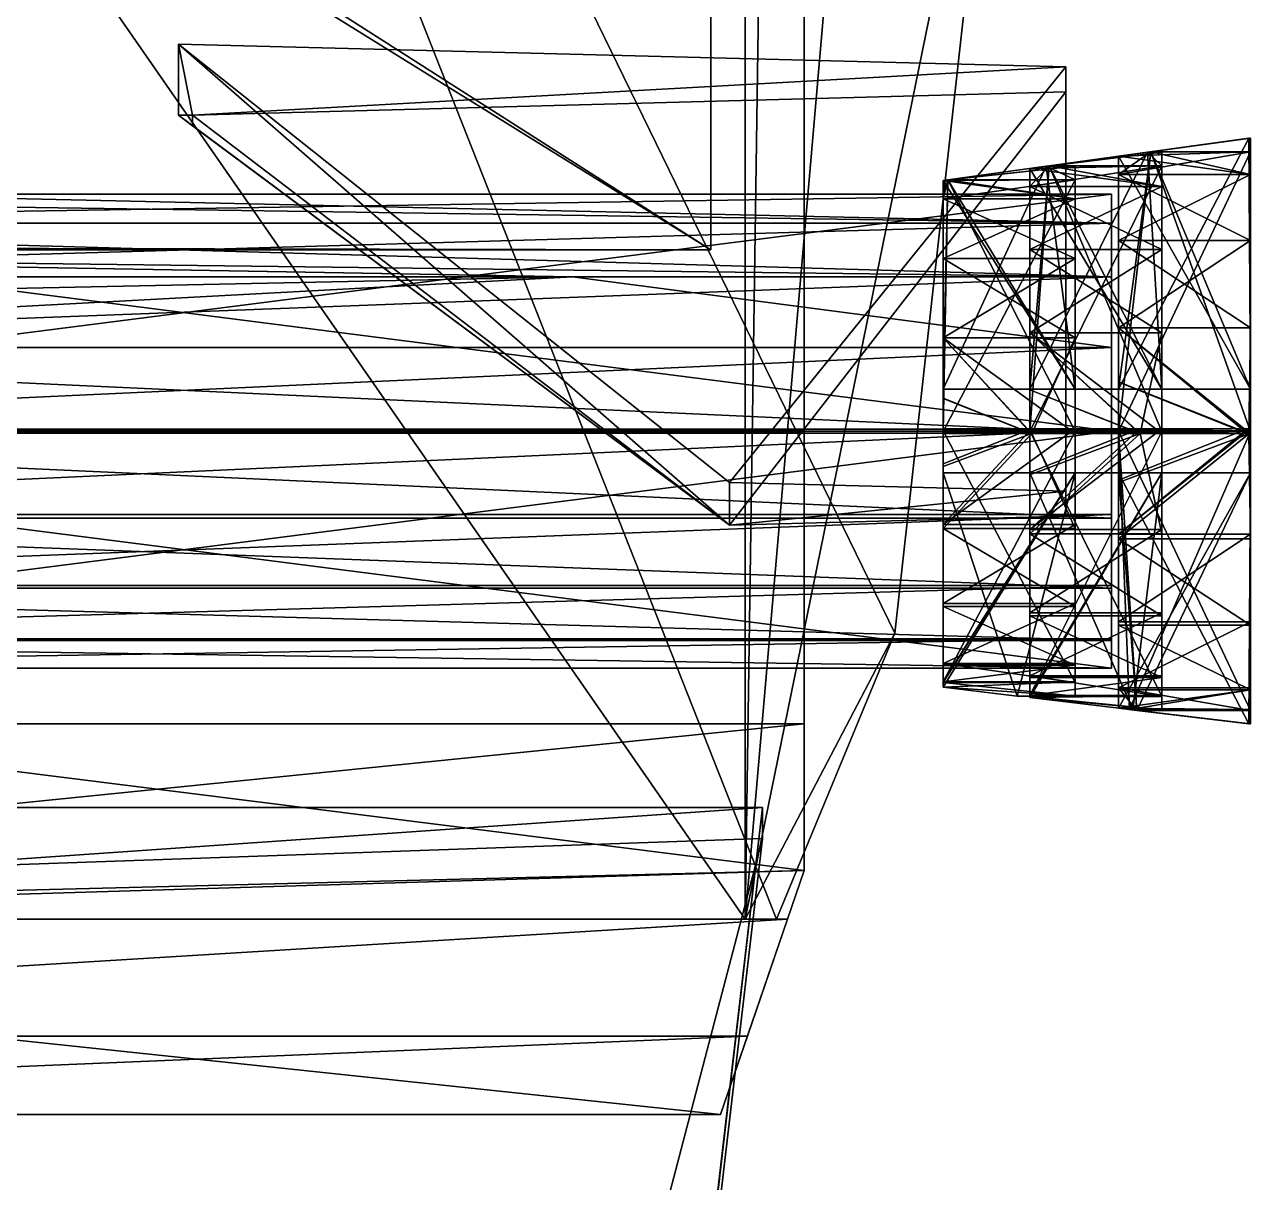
# Model space of a CAD drawing. Extents: x -1140 to 248, y -772 to 2020.
# Drawn here: x -223.7 to 128, y 148.5 to 480.6 of the extents above; entities that cross this region are included whole.
import ezdxf

# ---------------------------------------------------------------- set-up
doc = ezdxf.new("R2010")
doc.units = 0

msp = doc.modelspace()

# ---------------------------------------------------------------- meshes
at = {"layer": 'OBJECT014', "color": 50}
mesh = msp.add_polyface(dxfattribs=at)
corners = [(-324, 224, 240), (-692, 224, 240), (-856, 420.794006, 240), (-856, 827.200012, 240), (-692, 1024, 240), (-324, 1024, 240), (-17, 1024, 128), (-572, 1024, 128), (-572, 224, 128), (-17, 224, 128), (-856, 827.200012, 199), (-856, 420.794006, 199), (-5.280814, 1024, 134.696869), (-5.280794, 1024, 200.160004), (-692, 1024, 158), (-692, 224, 158), (-8, 224, 200.499908), (-8, 224, 133.143005), (40.609722, 889.028564, 194.423782), (57.333401, 588, 192.333313), (26, 306, 196.25), (40.609596, 889.030823, 160.920715), (26, 306, 152.572327), (57.333427, 588, 170.477478)]
mesh.append_faces([[corners[k] for k in face] for face in [(1, 5, 0), (7, 9, 6), (3, 11, 10), (6, 14, 7), (8, 17, 9), (2, 15, 11), (4, 10, 14), (11, 14, 10), (5, 16, 0), (18, 12, 21), (16, 22, 17), (20, 23, 22), (19, 21, 23), (9, 12, 6)]], dxfattribs={"vtx0": -1})
mesh.append_faces([[corners[k] for k in face] for face in [(1, 3, 4), (1, 4, 5), (6, 13, 5), (6, 5, 4), (6, 4, 14), (8, 1, 0), (8, 0, 16), (8, 16, 17), (11, 8, 7), (11, 7, 14), (5, 18, 19), (5, 19, 20), (5, 20, 16), (9, 22, 23), (9, 23, 21), (9, 21, 12)]], dxfattribs={"vtx0": -1, "vtx2": -1})
mesh.append_faces([[corners[k] for k in face] for face in [(1, 2, 3), (7, 8, 9), (3, 2, 11), (6, 12, 13), (8, 15, 1), (2, 1, 15), (4, 3, 10), (11, 15, 8), (5, 13, 18), (18, 13, 12), (16, 20, 22), (20, 19, 23), (19, 18, 21), (9, 17, 22)]], dxfattribs={"vtx2": -1})
at = {"layer": 'OBJECT015', "color": 50}
mesh = msp.add_polyface(dxfattribs=at)
corners = [(-26.832031, 690.286011, 464), (-26.832031, 525.713989, 464), (-644, 525.713989, 464), (-644, 690.286011, 464), (-628.575989, 416, 176), (-26.832031, 416, 176), (-26.832031, 800, 176), (-628.574341, 800, 176), (-644, 798.794983, 176), (-644, 417.204987, 176), (-26.833401, 416, 240), (-26.833401, 800, 240), (-628.574341, 800, 240), (-628.575989, 416, 240), (-644, 798.794922, 242.460358), (-644, 417.204987, 242.460175)]
mesh.append_faces([[corners[k] for k in face] for face in [(1, 3, 0), (5, 9, 4), (5, 11, 6), (6, 12, 7), (4, 10, 5), (7, 14, 8), (9, 13, 4), (8, 15, 9), (1, 15, 2), (11, 14, 12)]], dxfattribs={"vtx0": -1})
mesh.append_faces([[corners[k] for k in face] for face in [(5, 7, 8), (5, 8, 9), (5, 1, 0), (5, 0, 11), (8, 3, 2), (8, 2, 15), (1, 13, 15), (11, 3, 14)]], dxfattribs={"vtx0": -1, "vtx2": -1})
mesh.append_faces([[corners[k] for k in face] for face in [(1, 2, 3), (5, 6, 7), (5, 10, 1), (6, 11, 12), (4, 13, 10), (7, 12, 14), (9, 15, 13), (8, 14, 3), (1, 10, 13), (11, 0, 3)]], dxfattribs={"vtx2": -1})
at = {"layer": 'OBJECT017', "color": 50}
mesh = msp.add_polyface(dxfattribs=at)
corners = [(-330.943787, 929.049072, 320), (0, 929.049072, 320), (0, 280, 320), (-330.943787, 280, 320), (-554.554688, 936, 152), (-554.554688, 280, 152), (0, 280, 152), (0, 936, 152), (-554.55603, 936, 240), (-554.55603, 280, 240), (0, 936, 318.542999), (-335.01593, 936, 318.543152)]
mesh.append_faces([[corners[k] for k in face] for face in [(1, 3, 0), (5, 7, 4), (4, 9, 5), (6, 10, 7), (5, 2, 6), (0, 10, 1), (8, 3, 9), (7, 8, 4)]], dxfattribs={"vtx0": -1})
mesh.append_faces([[corners[k] for k in face] for face in [(6, 1, 10), (5, 3, 2), (8, 0, 3), (7, 11, 8)]], dxfattribs={"vtx0": -1, "vtx2": -1})
mesh.append_faces([[corners[k] for k in face] for face in [(1, 2, 3), (5, 6, 7), (4, 8, 9), (6, 2, 1), (5, 9, 3), (0, 11, 10), (8, 11, 0), (7, 10, 11)]], dxfattribs={"vtx2": -1})
at = {"layer": 'OBJECT020', "color": 50}
mesh = msp.add_polyface(dxfattribs=at)
corners = [(-271.496887, -743.79187, -66.832062), (-444.503632, -743.79187, -66.832062), (-444.503632, 238.038666, 224), (-271.496857, 238.039139, 224), (-12, 247.128433, 193.3181), (-704, 247.126556, 193.317474), (-704, 256, 163.36557), (-12, 256, 163.366089), (-588.666992, -738.743042, -83.877556), (-127.333008, -738.743042, -83.877449), (-127.333038, -732.756287, -104.089073), (-588.666992, -732.756287, -104.089073)]
mesh.append_faces([[corners[k] for k in face] for face in [(1, 3, 0), (3, 7, 4), (1, 11, 8), (2, 8, 5), (0, 4, 9), (6, 10, 7), (5, 11, 6), (9, 7, 10)]], dxfattribs={"vtx0": -1})
mesh.append_faces([[corners[k] for k in face] for face in [(3, 5, 6), (3, 6, 7), (1, 9, 10), (1, 10, 11)]], dxfattribs={"vtx0": -1, "vtx2": -1})
mesh.append_faces([[corners[k] for k in face] for face in [(1, 2, 3), (3, 2, 5), (1, 0, 9), (2, 1, 8), (0, 3, 4), (6, 11, 10), (5, 8, 11), (9, 4, 7)]], dxfattribs={"vtx2": -1})
at = {"layer": 'OBJECT024', "color": 50}
mesh = msp.add_polyface(dxfattribs=at)
corners = [(-4.801055, 224, 152), (-554.554688, 224, 152), (-554.554688, 168, 152), (-24, 168, 152), (-554.55603, 168, 184), (-554.55603, 224, 240), (-554.55603, 192, 240), (-554.55603, 190.397018, 238.397018), (-24, 168, 184), (-4.801046, 224, 272), (-465.11203, 224, 272), (-16.321524, 190.39682, 238.396805)]
mesh.append_faces([[corners[k] for k in face] for face in [(5, 10, 6)]])
mesh.append_faces([[corners[k] for k in face] for face in [(1, 3, 0), (2, 7, 4), (2, 8, 3), (1, 10, 5), (4, 11, 8), (7, 9, 11), (0, 11, 9)]], dxfattribs={"vtx0": -1})
mesh.append_faces([[corners[k] for k in face] for face in [(2, 5, 6), (2, 6, 7), (1, 9, 10), (7, 10, 9), (0, 8, 11)]], dxfattribs={"vtx0": -1, "vtx2": -1})
mesh.append_faces([[corners[k] for k in face] for face in [(1, 2, 3), (2, 1, 5), (2, 4, 8), (1, 0, 9), (4, 7, 11), (7, 6, 10), (0, 3, 8)]], dxfattribs={"vtx2": -1})
at = {"layer": 'OBJECT025', "color": 50}
mesh = msp.add_polyface(dxfattribs=at)
corners = [(-554.554688, 280, 152), (-554.554688, 224, 152), (-4.801049, 224, 152), (0, 238, 152), (0, 280, 152), (-554.55603, 224, 240), (-554.55603, 280, 240), (0, 238, 284.182007), (0, 280, 318.546021), (-462.899292, 224, 272.790131), (-4.801049, 224, 272.727997), (-334.876892, 280, 318.590027)]
mesh.append_faces([[corners[k] for k in face] for face in [(1, 4, 0), (1, 6, 5), (3, 8, 4), (1, 10, 2), (7, 11, 8), (6, 9, 5), (0, 11, 6), (3, 10, 7)]], dxfattribs={"vtx0": -1})
mesh.append_faces([[corners[k] for k in face] for face in [(1, 3, 4), (1, 9, 10), (7, 9, 11), (0, 8, 11)]], dxfattribs={"vtx0": -1, "vtx2": -1})
mesh.append_faces([[corners[k] for k in face] for face in [(1, 2, 3), (1, 0, 6), (3, 7, 8), (1, 5, 9), (7, 10, 9), (6, 11, 9), (0, 4, 8), (3, 2, 10)]], dxfattribs={"vtx2": -1})
at = {"layer": 'OBJECT046', "color": 50}
mesh = msp.add_polyface(dxfattribs=at)
corners = [(88.164063, 339, 192.367767), (-444, 339, 192.367767), (-444, 318.951813, 207.67041), (88.164063, 318.951813, 207.67041), (-444, 303.944122, 228.049728), (88.164063, 303.944122, 228.049728), (88.164063, 363.402008, 183.979874), (-444, 363.402008, 183.979874), (-444, 296, 252.586014), (88.164063, 296, 252.586014), (88.164063, 364, 251.983994), (-444, 364, 251.983994)]
mesh.append_faces([[corners[k] for k in face] for face in [(1, 3, 0), (2, 5, 3), (7, 0, 6), (4, 9, 5), (6, 11, 7), (8, 10, 9), (6, 9, 10), (4, 11, 8)]], dxfattribs={"vtx0": -1})
mesh.append_faces([[corners[k] for k in face] for face in [(6, 3, 5), (6, 5, 9), (4, 1, 7), (4, 7, 11)]], dxfattribs={"vtx0": -1, "vtx2": -1})
mesh.append_faces([[corners[k] for k in face] for face in [(1, 2, 3), (2, 4, 5), (7, 1, 0), (4, 8, 9), (6, 10, 11), (8, 11, 10), (6, 0, 3), (4, 2, 1)]], dxfattribs={"vtx2": -1})
at = {"layer": 'OBJECT047', "color": 50}
mesh = msp.add_polyface(dxfattribs=at)
corners = [(88.164063, 319.714325, 297.073761), (-444, 319.714325, 297.073761), (-444, 340.041992, 312.040985), (88.164063, 340.041992, 312.040985), (88.164063, 304.375275, 277), (-444, 304.375275, 277), (-444, 364.588959, 319.988647), (88.164063, 364.588959, 319.988647), (88.164063, 296, 252.585007), (-444, 296, 252.585007), (-444, 364, 251.973022), (88.164063, 364, 251.973022)]
mesh.append_faces([[corners[k] for k in face] for face in [(1, 3, 0), (5, 0, 4), (2, 7, 3), (9, 4, 8), (11, 6, 10), (10, 8, 11), (4, 11, 8), (6, 9, 10)]], dxfattribs={"vtx0": -1})
mesh.append_faces([[corners[k] for k in face] for face in [(4, 3, 7), (4, 7, 11), (6, 1, 5), (6, 5, 9)]], dxfattribs={"vtx0": -1, "vtx2": -1})
mesh.append_faces([[corners[k] for k in face] for face in [(1, 2, 3), (5, 1, 0), (2, 6, 7), (9, 5, 4), (11, 7, 6), (10, 9, 8), (4, 0, 3), (6, 2, 1)]], dxfattribs={"vtx2": -1})
at = {"layer": 'OBJECT048', "color": 50}
mesh = msp.add_polyface(dxfattribs=at)
corners = [(88.164063, 387.954102, 312.053284), (-444, 387.954102, 312.053284), (-444, 408.2883, 297.081238), (88.164063, 408.2883, 297.081238), (-444, 423.62265, 277), (88.164063, 423.62265, 277), (88.164063, 363.411011, 320), (-444, 363.411011, 320), (-444, 432, 252.595993), (88.164063, 432, 252.595993), (88.164063, 364, 251.984009), (-444, 364, 251.984009)]
mesh.append_faces([[corners[k] for k in face] for face in [(1, 3, 0), (5, 2, 4), (7, 0, 6), (9, 4, 8), (11, 6, 10), (8, 10, 9), (6, 9, 10), (4, 11, 8)]], dxfattribs={"vtx0": -1})
mesh.append_faces([[corners[k] for k in face] for face in [(6, 3, 5), (6, 5, 9), (4, 1, 7), (4, 7, 11)]], dxfattribs={"vtx0": -1, "vtx2": -1})
mesh.append_faces([[corners[k] for k in face] for face in [(1, 2, 3), (5, 3, 2), (7, 1, 0), (9, 5, 4), (11, 7, 6), (8, 11, 10), (6, 0, 3), (4, 2, 1)]], dxfattribs={"vtx2": -1})
at = {"layer": 'OBJECT049', "color": 50}
mesh = msp.add_polyface(dxfattribs=at)
corners = [(88.165291, 408.285431, 206.913116), (-66.524712, 408.285431, 206.913116), (-444, 400.440002, 201.134003), (-444, 387.951202, 191.934464), (88.16526, 387.951202, 191.934464), (-66.625717, 408.282532, 206.910767), (88.165321, 423.628448, 227), (-444, 423.628448, 227), (-444, 414.896301, 215.569321), (-444, 363.410004, 184), (88.165428, 363.410004, 184), (88.165276, 432, 251.379608), (-282.84613, 432, 251.379608), (-444, 431.402008, 249.638229), (-444, 364, 252), (88.165573, 364, 252), (-444, 431.402008, 251.384995)]
mesh.append_faces([[corners[k] for k in face] for face in [(1, 8, 2), (12, 16, 13)]])
mesh.append_faces([[corners[k] for k in face] for face in [(1, 4, 0), (0, 8, 5), (3, 10, 4), (6, 13, 7), (9, 15, 10), (14, 11, 15), (6, 15, 11), (9, 16, 14)]], dxfattribs={"vtx0": -1})
mesh.append_faces([[corners[k] for k in face] for face in [(1, 3, 4), (0, 7, 8), (6, 12, 13), (14, 12, 11), (6, 4, 10), (6, 10, 15), (9, 2, 8), (9, 8, 7), (9, 7, 13), (9, 13, 16)]], dxfattribs={"vtx0": -1, "vtx2": -1})
mesh.append_faces([[corners[k] for k in face] for face in [(1, 2, 3), (0, 6, 7), (3, 9, 10), (6, 11, 12), (9, 14, 15), (14, 16, 12), (6, 0, 4), (9, 3, 2)]], dxfattribs={"vtx2": -1})
at = {"layer": 'OBJECT050', "color": 50}
mesh = msp.add_polyface(dxfattribs=at)
corners = [(77.695313, 314.510193, 300.749115), (39.8344, 314.510193, 300.749115), (39.8344, 337.214905, 318.278961), (77.695313, 337.214905, 318.278961), (77.695313, 297.359802, 277.216431), (39.8344, 297.359802, 277.216431), (39.8344, 354.611176, 324.184998), (65.139473, 364.658966, 327.596252), (77.695313, 364.658966, 327.596252), (39.8344, 291.887878, 260.493011), (77.695313, 291.887878, 260.493011), (77.695313, 364.103943, 260.493011), (39.8344, 364.630707, 324.184998), (39.8344, 364.103943, 260.493011)]
mesh.append_faces([[corners[k] for k in face] for face in [(6, 12, 7)]])
mesh.append_faces([[corners[k] for k in face] for face in [(1, 3, 0), (5, 0, 4), (2, 8, 3), (5, 10, 9), (8, 13, 11), (4, 11, 10), (12, 9, 13), (13, 10, 11)]], dxfattribs={"vtx0": -1})
mesh.append_faces([[corners[k] for k in face] for face in [(2, 7, 8), (8, 12, 13), (4, 3, 8), (4, 8, 11), (12, 2, 1), (12, 1, 5), (12, 5, 9)]], dxfattribs={"vtx0": -1, "vtx2": -1})
mesh.append_faces([[corners[k] for k in face] for face in [(1, 2, 3), (5, 1, 0), (2, 6, 7), (5, 4, 10), (8, 7, 12), (4, 0, 3), (12, 6, 2), (13, 9, 10)]], dxfattribs={"vtx2": -1})
at = {"layer": 'OBJECT051', "color": 50}
mesh = msp.add_polyface(dxfattribs=at)
corners = [(77.695313, 291.886902, 260.493011), (77.695313, 288, 248.604172), (61.093868, 288, 248.604279), (39.8344, 290.562012, 256.440338), (39.8344, 291.886871, 260.493011), (39.8344, 352, 248), (39.8344, 290.562012, 248.580978), (77.695313, 352, 248), (77.693604, 352, 260.493011), (39.8344, 352, 260.493011)]
mesh.append_faces([[corners[k] for k in face] for face in [(2, 6, 3)]])
mesh.append_faces([[corners[k] for k in face] for face in [(1, 4, 0), (6, 7, 5), (1, 8, 7), (3, 9, 4), (4, 8, 0), (7, 9, 5)]], dxfattribs={"vtx0": -1})
mesh.append_faces([[corners[k] for k in face] for face in [(1, 3, 4), (6, 1, 7), (3, 5, 9)]], dxfattribs={"vtx0": -1, "vtx2": -1})
mesh.append_faces([[corners[k] for k in face] for face in [(1, 2, 3), (6, 2, 1), (1, 0, 8), (3, 6, 5), (4, 9, 8), (7, 8, 9)]], dxfattribs={"vtx2": -1})
at = {"layer": 'OBJECT052', "color": 50}
mesh = msp.add_polyface(dxfattribs=at)
corners = [(102.589844, 287.876038, 260.493011), (102.589844, 284, 248.641632), (94.296425, 284, 248.6418), (64.730301, 287.562988, 259.535858), (64.730301, 287.876038, 260.493011), (64.730301, 352, 248), (64.730301, 287.562988, 248.608963), (102.589844, 352, 248), (102.589996, 352, 260.493011), (64.730286, 352, 260.493011)]
mesh.append_faces([[corners[k] for k in face] for face in [(2, 6, 3)]])
mesh.append_faces([[corners[k] for k in face] for face in [(1, 4, 0), (6, 7, 5), (1, 8, 7), (3, 9, 4), (4, 8, 0), (7, 9, 5)]], dxfattribs={"vtx0": -1})
mesh.append_faces([[corners[k] for k in face] for face in [(1, 3, 4), (6, 1, 7), (3, 5, 9)]], dxfattribs={"vtx0": -1, "vtx2": -1})
mesh.append_faces([[corners[k] for k in face] for face in [(1, 2, 3), (6, 2, 1), (1, 0, 8), (3, 6, 5), (4, 9, 8), (7, 8, 9)]], dxfattribs={"vtx2": -1})
at = {"layer": 'OBJECT053', "color": 50}
mesh = msp.add_polyface(dxfattribs=at)
corners = [(102.589844, 311.900818, 303.521027), (64.730301, 311.900818, 303.521027), (64.730301, 335.821106, 321.989746), (102.589844, 335.821106, 321.989746), (102.589844, 293.846527, 278.748566), (64.730301, 293.846527, 278.748566), (64.730301, 352.170074, 327.540009), (96.273331, 364.694031, 331.791748), (102.589844, 364.694031, 331.791748), (64.730301, 287.877075, 260.493011), (102.589844, 287.877075, 260.493011), (102.589844, 364.104034, 260.493011), (64.730301, 364.658844, 327.540009), (64.730301, 364.104034, 260.493011)]
mesh.append_faces([[corners[k] for k in face] for face in [(6, 12, 7)]])
mesh.append_faces([[corners[k] for k in face] for face in [(1, 3, 0), (5, 0, 4), (2, 8, 3), (5, 10, 9), (8, 13, 11), (4, 11, 10), (12, 9, 13), (13, 10, 11)]], dxfattribs={"vtx0": -1})
mesh.append_faces([[corners[k] for k in face] for face in [(2, 7, 8), (8, 12, 13), (4, 3, 8), (4, 8, 11), (12, 2, 1), (12, 1, 5), (12, 5, 9)]], dxfattribs={"vtx0": -1, "vtx2": -1})
mesh.append_faces([[corners[k] for k in face] for face in [(1, 2, 3), (5, 1, 0), (2, 6, 7), (5, 4, 10), (8, 7, 12), (4, 0, 3), (12, 6, 2), (13, 9, 10)]], dxfattribs={"vtx2": -1})
at = {"layer": 'OBJECT054', "color": 50}
mesh = msp.add_polyface(dxfattribs=at)
corners = [(128, 309.304108, 306.311615), (90.141602, 309.304108, 306.311615), (90.141602, 334.401764, 325.688568), (128, 334.401764, 325.688568), (128, 290.3526, 280.308868), (90.141602, 290.3526, 280.308868), (90.141602, 349.948242, 330.964996), (127.360062, 364.727966, 335.982574), (128, 364.727966, 335.982574), (90.141602, 284.5, 262.420929), (128, 283.86911, 260.493011), (95.378075, 283.86911, 260.493011), (128, 364.104004, 260.493011), (90.141602, 364.686523, 330.964996), (90.141602, 364.104034, 260.493011), (90.141602, 284.5, 260.493011)]
mesh.append_faces([[corners[k] for k in face] for face in [(9, 11, 15), (6, 13, 7)]])
mesh.append_faces([[corners[k] for k in face] for face in [(1, 3, 0), (5, 0, 4), (2, 8, 3), (5, 11, 9), (8, 14, 12), (4, 12, 10), (13, 15, 14), (14, 10, 12)]], dxfattribs={"vtx0": -1})
mesh.append_faces([[corners[k] for k in face] for face in [(2, 7, 8), (5, 10, 11), (8, 13, 14), (4, 3, 8), (4, 8, 12), (13, 2, 1), (13, 1, 5), (13, 5, 9), (13, 9, 15), (14, 11, 10)]], dxfattribs={"vtx0": -1, "vtx2": -1})
mesh.append_faces([[corners[k] for k in face] for face in [(1, 2, 3), (5, 1, 0), (2, 6, 7), (5, 4, 10), (8, 7, 13), (4, 0, 3), (13, 6, 2), (14, 15, 11)]], dxfattribs={"vtx2": -1})
at = {"layer": 'OBJECT055', "color": 50}
mesh = msp.add_polyface(dxfattribs=at)
corners = [(128, 283.867065, 260.493011), (128, 280, 248.678802), (127.495979, 280, 248.678802), (95.406372, 283.867065, 260.493011), (90.141602, 352, 248), (90.141602, 284.501007, 248.636978), (128, 352, 248), (128, 352, 260.493011), (90.141602, 284.501465, 260.493011), (90.141602, 352, 260.493011)]
mesh.append_faces([[corners[k] for k in face] for face in [(1, 3, 0), (5, 6, 4), (1, 7, 6), (5, 9, 8), (2, 8, 3), (3, 7, 0), (6, 9, 4)]], dxfattribs={"vtx0": -1})
mesh.append_faces([[corners[k] for k in face] for face in [(5, 1, 6), (3, 9, 7)]], dxfattribs={"vtx0": -1, "vtx2": -1})
mesh.append_faces([[corners[k] for k in face] for face in [(1, 2, 3), (5, 2, 1), (1, 0, 7), (5, 4, 9), (2, 5, 8), (3, 8, 9), (6, 7, 9)]], dxfattribs={"vtx2": -1})
at = {"layer": 'OBJECT056', "color": 50}
mesh = msp.add_polyface(dxfattribs=at)
corners = [(99.442154, 444.136261, 260.493011), (127.479736, 448, 248.693344), (128, 448, 248.693344), (128, 444.136261, 260.493011), (90.141602, 442.855499, 248.644974), (90.141602, 376, 248.021393), (128, 376, 248.021393), (128, 376, 260.493011), (90.141602, 442.855011, 260.493011), (90.141602, 376, 260.493011)]
mesh.append_faces([[corners[k] for k in face] for face in [(1, 3, 0), (1, 6, 2), (2, 7, 3), (4, 9, 5), (1, 8, 4), (8, 7, 9), (5, 7, 6)]], dxfattribs={"vtx0": -1})
mesh.append_faces([[corners[k] for k in face] for face in [(1, 5, 6), (8, 3, 7)]], dxfattribs={"vtx0": -1, "vtx2": -1})
mesh.append_faces([[corners[k] for k in face] for face in [(1, 2, 3), (1, 4, 5), (2, 6, 7), (4, 8, 9), (1, 0, 8), (8, 0, 3), (5, 9, 7)]], dxfattribs={"vtx2": -1})
at = {"layer": 'OBJECT057', "color": 50}
mesh = msp.add_polyface(dxfattribs=at)
corners = [(128, 393.622223, 325.688721), (90.141602, 393.622223, 325.688721), (90.141602, 418.716644, 306.313507), (128, 418.716644, 306.313507), (90.141602, 437.64389, 280.329346), (128, 437.64389, 280.329346), (128, 363.272003, 336), (127.497124, 363.272003, 336), (90.141602, 378.095215, 330.964996), (128, 444.135864, 260.493011), (90.141602, 442.855011, 264.406036), (99.439095, 444.135864, 260.493011), (90.141602, 363.896027, 260.493011), (90.141602, 363.314026, 330.964996), (128, 363.895599, 260.493011), (90.141602, 442.855011, 260.493011)]
mesh.append_faces([[corners[k] for k in face] for face in [(10, 15, 11), (7, 13, 8)]])
mesh.append_faces([[corners[k] for k in face] for face in [(1, 3, 0), (5, 2, 4), (7, 0, 6), (5, 11, 9), (13, 14, 12), (6, 9, 14), (4, 15, 10), (11, 14, 9)]], dxfattribs={"vtx0": -1})
mesh.append_faces([[corners[k] for k in face] for face in [(7, 1, 0), (5, 10, 11), (13, 6, 14), (6, 3, 5), (6, 5, 9), (4, 1, 8), (4, 8, 13), (4, 13, 12), (4, 12, 15), (11, 12, 14)]], dxfattribs={"vtx0": -1, "vtx2": -1})
mesh.append_faces([[corners[k] for k in face] for face in [(1, 2, 3), (5, 3, 2), (7, 8, 1), (5, 4, 10), (13, 7, 6), (6, 0, 3), (4, 2, 1), (11, 15, 12)]], dxfattribs={"vtx2": -1})
at = {"layer": 'OBJECT058', "color": 50}
mesh = msp.add_polyface(dxfattribs=at)
corners = [(70.29908, 440.124207, 260.493011), (98.440781, 444, 248.65416), (102.589844, 444, 248.65416), (102.589844, 440.124207, 260.493011), (64.730301, 439.35556, 248.611954), (64.730301, 376, 248.011475), (102.589844, 376, 248.011475), (102.589996, 376, 260.493011), (64.730301, 439.357025, 260.493011), (64.730301, 376, 260.493011)]
mesh.append_faces([[corners[k] for k in face] for face in [(1, 3, 0), (1, 6, 2), (2, 7, 3), (4, 9, 5), (1, 8, 4), (8, 7, 9), (5, 7, 6)]], dxfattribs={"vtx0": -1})
mesh.append_faces([[corners[k] for k in face] for face in [(1, 5, 6), (8, 3, 7)]], dxfattribs={"vtx0": -1, "vtx2": -1})
mesh.append_faces([[corners[k] for k in face] for face in [(1, 2, 3), (1, 4, 5), (2, 6, 7), (4, 8, 9), (1, 0, 8), (8, 0, 3), (5, 9, 7)]], dxfattribs={"vtx2": -1})
at = {"layer": 'OBJECT059', "color": 50}
mesh = msp.add_polyface(dxfattribs=at)
corners = [(102.589844, 392.200287, 322), (64.730301, 392.200287, 322), (64.730301, 416.09375, 303.549255), (102.589844, 416.09375, 303.549255), (64.730301, 434.133484, 278.788696), (102.589844, 434.133484, 278.788696), (102.589844, 363.307068, 331.80484), (96.358734, 363.307037, 331.80484), (64.730301, 375.867615, 327.540985), (102.589844, 440.123627, 260.493011), (64.730301, 439.356995, 262.834045), (70.297966, 440.123657, 260.493011), (64.730301, 363.895996, 260.493011), (64.730301, 363.34201, 327.540985), (102.589844, 363.896271, 260.493011), (64.730301, 439.356995, 260.493011)]
mesh.append_faces([[corners[k] for k in face] for face in [(10, 15, 11), (7, 13, 8)]])
mesh.append_faces([[corners[k] for k in face] for face in [(1, 3, 0), (5, 2, 4), (7, 0, 6), (5, 11, 9), (13, 14, 12), (6, 9, 14), (4, 15, 10), (11, 14, 9)]], dxfattribs={"vtx0": -1})
mesh.append_faces([[corners[k] for k in face] for face in [(7, 1, 0), (5, 10, 11), (13, 6, 14), (6, 3, 5), (6, 5, 9), (4, 1, 8), (4, 8, 13), (4, 13, 12), (4, 12, 15), (11, 12, 14)]], dxfattribs={"vtx0": -1, "vtx2": -1})
mesh.append_faces([[corners[k] for k in face] for face in [(1, 2, 3), (5, 3, 2), (7, 8, 1), (5, 4, 10), (13, 7, 6), (6, 0, 3), (4, 2, 1), (11, 15, 12)]], dxfattribs={"vtx2": -1})
at = {"layer": 'OBJECT060', "color": 50}
mesh = msp.add_polyface(dxfattribs=at)
corners = [(77.695313, 390.789246, 318.287292), (39.8344, 390.789246, 318.287292), (39.8344, 413.494171, 300.758575), (77.695313, 413.494171, 300.758575), (39.8344, 430.625214, 277.24234), (77.695313, 430.625214, 277.24234), (77.695313, 363.340668, 327.610138), (65.242264, 363.341034, 327.610016), (39.8344, 373.425049, 324.184998), (77.695313, 436.110077, 260.493011), (39.8344, 435.928009, 261.048889), (41.153824, 436.110077, 260.493011), (39.8344, 363.896057, 260.493011), (39.8344, 363.370056, 324.184998), (77.695313, 363.894989, 260.493011), (39.8344, 435.928009, 260.493011)]
mesh.append_faces([[corners[k] for k in face] for face in [(10, 15, 11), (7, 13, 8)]])
mesh.append_faces([[corners[k] for k in face] for face in [(1, 3, 0), (5, 2, 4), (7, 0, 6), (5, 11, 9), (13, 14, 12), (6, 9, 14), (4, 15, 10), (11, 14, 9)]], dxfattribs={"vtx0": -1})
mesh.append_faces([[corners[k] for k in face] for face in [(7, 1, 0), (5, 10, 11), (13, 6, 14), (6, 3, 5), (6, 5, 9), (4, 1, 8), (4, 8, 13), (4, 13, 12), (4, 12, 15), (11, 12, 14)]], dxfattribs={"vtx0": -1, "vtx2": -1})
mesh.append_faces([[corners[k] for k in face] for face in [(1, 2, 3), (5, 3, 2), (7, 8, 1), (5, 4, 10), (13, 7, 6), (6, 0, 3), (4, 2, 1), (11, 15, 12)]], dxfattribs={"vtx2": -1})
at = {"layer": 'OBJECT061', "color": 50}
mesh = msp.add_polyface(dxfattribs=at)
corners = [(41.153866, 436.109985, 260.493011), (69.374557, 440, 248.620224), (77.695313, 440, 248.620224), (77.695313, 436.109985, 260.493011), (39.8344, 435.924286, 248.579956), (39.8344, 376, 248), (77.695313, 376, 248), (77.693604, 376, 260.493011), (39.8344, 435.928009, 260.493011), (39.8344, 376, 260.493011)]
mesh.append_faces([[corners[k] for k in face] for face in [(1, 3, 0), (1, 6, 2), (2, 7, 3), (4, 9, 5), (1, 8, 4), (8, 7, 9), (5, 7, 6)]], dxfattribs={"vtx0": -1})
mesh.append_faces([[corners[k] for k in face] for face in [(1, 5, 6), (8, 3, 7)]], dxfattribs={"vtx0": -1, "vtx2": -1})
mesh.append_faces([[corners[k] for k in face] for face in [(1, 2, 3), (1, 4, 5), (2, 6, 7), (4, 8, 9), (1, 0, 8), (8, 0, 3), (5, 9, 7)]], dxfattribs={"vtx2": -1})
at = {"layer": 'OBJECT062', "color": 50}
mesh = msp.add_polyface(dxfattribs=at)
corners = [(128, 444.136993, 242.772995), (128, 448, 254.453415), (127.486511, 448, 254.453415), (99.441895, 444.136993, 242.772995), (90.141602, 376, 255.134979), (90.141602, 442.855988, 254.501984), (128, 376, 255.134689), (128, 376, 242.772995), (90.141602, 376, 242.772995), (90.141602, 442.85614, 242.772995)]
mesh.append_faces([[corners[k] for k in face] for face in [(1, 3, 0), (5, 6, 4), (0, 6, 1), (9, 4, 8), (2, 9, 3), (3, 7, 0), (4, 7, 8)]], dxfattribs={"vtx0": -1})
mesh.append_faces([[corners[k] for k in face] for face in [(5, 1, 6), (3, 8, 7)]], dxfattribs={"vtx0": -1, "vtx2": -1})
mesh.append_faces([[corners[k] for k in face] for face in [(1, 2, 3), (5, 2, 1), (0, 7, 6), (9, 5, 4), (2, 5, 9), (3, 9, 8), (4, 6, 7)]], dxfattribs={"vtx2": -1})
at = {"layer": 'OBJECT063', "color": 50}
mesh = msp.add_polyface(dxfattribs=at)
corners = [(102.589844, 440.122192, 242.772995), (102.589844, 444, 254.489914), (98.439842, 444, 254.489914), (70.281975, 440.122192, 242.772995), (64.730301, 376, 255.134018), (64.730301, 439.356995, 254.534012), (102.589844, 376, 255.133987), (102.589996, 376, 242.772995), (64.730301, 376, 242.772995), (64.730301, 439.357666, 242.772995)]
mesh.append_faces([[corners[k] for k in face] for face in [(1, 3, 0), (5, 6, 4), (0, 6, 1), (9, 4, 8), (2, 9, 3), (3, 7, 0), (4, 7, 8)]], dxfattribs={"vtx0": -1})
mesh.append_faces([[corners[k] for k in face] for face in [(5, 1, 6), (3, 8, 7)]], dxfattribs={"vtx0": -1, "vtx2": -1})
mesh.append_faces([[corners[k] for k in face] for face in [(1, 2, 3), (5, 2, 1), (0, 7, 6), (9, 5, 4), (2, 5, 9), (3, 9, 8), (4, 6, 7)]], dxfattribs={"vtx2": -1})
at = {"layer": 'OBJECT064', "color": 50}
mesh = msp.add_polyface(dxfattribs=at)
corners = [(77.695313, 436.110809, 242.772995), (77.695313, 440, 254.527191), (69.400795, 440, 254.527298), (41.165367, 436.110809, 242.772995), (39.8344, 376, 255.133987), (39.8344, 435.927002, 254.565979), (77.695313, 376, 255.133484), (77.693604, 376, 242.772995), (39.8344, 376, 242.772995), (39.8344, 435.92749, 242.772995)]
mesh.append_faces([[corners[k] for k in face] for face in [(1, 3, 0), (5, 6, 4), (0, 6, 1), (9, 4, 8), (2, 9, 3), (3, 7, 0), (4, 7, 8)]], dxfattribs={"vtx0": -1})
mesh.append_faces([[corners[k] for k in face] for face in [(5, 1, 6), (3, 8, 7)]], dxfattribs={"vtx0": -1, "vtx2": -1})
mesh.append_faces([[corners[k] for k in face] for face in [(1, 2, 3), (5, 2, 1), (0, 7, 6), (9, 5, 4), (2, 5, 9), (3, 9, 8), (4, 6, 7)]], dxfattribs={"vtx2": -1})
at = {"layer": 'OBJECT065', "color": 50}
mesh = msp.add_polyface(dxfattribs=at)
corners = [(77.695313, 413.493805, 202.921341), (39.8344, 413.493805, 202.921341), (39.8344, 390.778076, 185.544022), (77.695313, 390.778076, 185.544022), (77.695313, 430.644165, 226.241501), (39.8344, 430.644165, 226.241501), (39.8344, 373.371277, 179.700012), (65.06279, 363.341003, 176.332184), (77.695313, 363.341003, 176.332184), (39.8344, 435.927002, 242.215607), (77.695313, 436.111359, 242.772995), (41.176342, 436.111359, 242.772995), (77.695313, 363.893097, 242.772995), (39.8344, 363.369019, 179.700012), (39.8344, 363.893097, 242.772995), (39.8344, 435.927002, 242.772995)]
mesh.append_faces([[corners[k] for k in face] for face in [(9, 11, 15), (6, 13, 7)]])
mesh.append_faces([[corners[k] for k in face] for face in [(1, 3, 0), (0, 5, 1), (2, 8, 3), (5, 11, 9), (8, 14, 12), (4, 12, 10), (13, 15, 14), (14, 10, 12)]], dxfattribs={"vtx0": -1})
mesh.append_faces([[corners[k] for k in face] for face in [(2, 7, 8), (5, 10, 11), (8, 13, 14), (4, 3, 8), (4, 8, 12), (13, 2, 1), (13, 1, 5), (13, 5, 9), (13, 9, 15), (14, 11, 10)]], dxfattribs={"vtx0": -1, "vtx2": -1})
mesh.append_faces([[corners[k] for k in face] for face in [(1, 2, 3), (0, 4, 5), (2, 6, 7), (5, 4, 10), (8, 7, 13), (4, 0, 3), (13, 6, 2), (14, 15, 11)]], dxfattribs={"vtx2": -1})
at = {"layer": 'OBJECT066', "color": 50}
mesh = msp.add_polyface(dxfattribs=at)
corners = [(102.589844, 416.096893, 200.163559), (64.730301, 416.096893, 200.163559), (64.730301, 392.198151, 181.880051), (102.589844, 392.198151, 181.880051), (102.589844, 434.144684, 224.701065), (64.730301, 434.144684, 224.701065), (64.730301, 375.804108, 176.376999), (96.164314, 363.306, 172.180969), (102.589844, 363.306, 172.180969), (64.730301, 439.356995, 240.457458), (102.589844, 440.122986, 242.772995), (70.2967, 440.122986, 242.772995), (102.589844, 363.894714, 242.772995), (64.730301, 363.340973, 176.376999), (64.730301, 363.894714, 242.772995), (64.730301, 439.356995, 242.772995)]
mesh.append_faces([[corners[k] for k in face] for face in [(9, 11, 15), (6, 13, 7)]])
mesh.append_faces([[corners[k] for k in face] for face in [(1, 3, 0), (0, 5, 1), (2, 8, 3), (5, 11, 9), (8, 14, 12), (4, 12, 10), (13, 15, 14), (14, 10, 12)]], dxfattribs={"vtx0": -1})
mesh.append_faces([[corners[k] for k in face] for face in [(2, 7, 8), (5, 10, 11), (8, 13, 14), (4, 3, 8), (4, 8, 12), (13, 2, 1), (13, 1, 5), (13, 5, 9), (13, 9, 15), (14, 11, 10)]], dxfattribs={"vtx0": -1, "vtx2": -1})
mesh.append_faces([[corners[k] for k in face] for face in [(1, 2, 3), (0, 4, 5), (2, 6, 7), (5, 4, 10), (8, 7, 13), (4, 0, 3), (13, 6, 2), (14, 15, 11)]], dxfattribs={"vtx2": -1})
at = {"layer": 'OBJECT067', "color": 50}
mesh = msp.add_polyface(dxfattribs=at)
corners = [(128, 418.702332, 197.410385), (90.141602, 418.702332, 197.410385), (90.141602, 393.606171, 178.210068), (128, 393.606171, 178.210068), (128, 437.658112, 223.18338), (90.141602, 437.658112, 223.18338), (90.141602, 378.040344, 172.985001), (127.284073, 363.270996, 168.026459), (128, 363.270996, 168.026459), (90.141602, 442.855988, 238.900558), (128, 444.136719, 242.772995), (99.442589, 444.136719, 242.772995), (128, 363.903778, 242.772995), (90.141602, 363.312958, 172.985001), (90.141602, 363.903809, 242.772995), (90.141602, 442.855988, 242.772995)]
mesh.append_faces([[corners[k] for k in face] for face in [(9, 11, 15), (6, 13, 7)]])
mesh.append_faces([[corners[k] for k in face] for face in [(1, 3, 0), (0, 5, 1), (2, 8, 3), (5, 11, 9), (8, 14, 12), (4, 12, 10), (13, 15, 14), (14, 10, 12)]], dxfattribs={"vtx0": -1})
mesh.append_faces([[corners[k] for k in face] for face in [(2, 7, 8), (5, 10, 11), (8, 13, 14), (4, 3, 8), (4, 8, 12), (13, 2, 1), (13, 1, 5), (13, 5, 9), (13, 9, 15), (14, 11, 10)]], dxfattribs={"vtx0": -1, "vtx2": -1})
mesh.append_faces([[corners[k] for k in face] for face in [(1, 2, 3), (0, 4, 5), (2, 6, 7), (5, 4, 10), (8, 7, 13), (4, 0, 3), (13, 6, 2), (14, 15, 11)]], dxfattribs={"vtx2": -1})
at = {"layer": 'OBJECT068', "color": 50}
mesh = msp.add_polyface(dxfattribs=at)
corners = [(93.262001, 284.124939, 242.772995), (127.481857, 280, 256), (128, 280, 256), (128, 284.124939, 242.772995), (90.141602, 284.500397, 255.959), (90.141602, 352, 255.344131), (128, 352, 255.344131), (128, 352, 242.772995), (90.141602, 284.501007, 242.772995), (90.141602, 352, 242.772995)]
mesh.append_faces([[corners[k] for k in face] for face in [(1, 3, 0), (1, 6, 2), (2, 7, 3), (4, 9, 5), (0, 4, 1), (8, 7, 9), (6, 9, 7)]], dxfattribs={"vtx0": -1})
mesh.append_faces([[corners[k] for k in face] for face in [(1, 5, 6), (8, 3, 7)]], dxfattribs={"vtx0": -1, "vtx2": -1})
mesh.append_faces([[corners[k] for k in face] for face in [(1, 2, 3), (1, 4, 5), (2, 6, 7), (4, 8, 9), (0, 8, 4), (8, 0, 3), (6, 5, 9)]], dxfattribs={"vtx2": -1})
at = {"layer": 'OBJECT069', "color": 50}
mesh = msp.add_polyface(dxfattribs=at)
corners = [(128, 333.123901, 178.755142), (90.141602, 333.123901, 178.755142), (90.141602, 308.346375, 198.395966), (128, 308.346375, 198.395966), (90.141602, 289.814636, 224.524994), (128, 289.814636, 224.524994), (128, 363.261993, 168), (127.495079, 363.261993, 168), (90.141602, 349.290344, 172.985001), (128, 284.125214, 242.772995), (90.141602, 284.501007, 241.567642), (93.261292, 284.125214, 242.772995), (90.141602, 363.894958, 242.772995), (90.141602, 363.304169, 172.985001), (128, 363.894958, 242.772995), (90.141602, 284.501007, 242.772995)]
mesh.append_faces([[corners[k] for k in face] for face in [(10, 15, 11), (7, 13, 8)]])
mesh.append_faces([[corners[k] for k in face] for face in [(1, 3, 0), (2, 5, 3), (7, 0, 6), (5, 11, 9), (13, 14, 12), (6, 9, 14), (10, 12, 15), (11, 14, 9)]], dxfattribs={"vtx0": -1})
mesh.append_faces([[corners[k] for k in face] for face in [(7, 1, 0), (5, 10, 11), (13, 6, 14), (6, 3, 5), (6, 5, 9), (10, 2, 1), (10, 1, 8), (10, 8, 13), (10, 13, 12), (11, 12, 14)]], dxfattribs={"vtx0": -1, "vtx2": -1})
mesh.append_faces([[corners[k] for k in face] for face in [(1, 2, 3), (2, 4, 5), (7, 8, 1), (5, 4, 10), (13, 7, 6), (6, 0, 3), (10, 4, 2), (11, 15, 12)]], dxfattribs={"vtx2": -1})
at = {"layer": 'OBJECT070', "color": 50}
mesh = msp.add_polyface(dxfattribs=at)
corners = [(102.589844, 334.580872, 182.404007), (64.730301, 334.580872, 182.404007), (64.730301, 311, 201.091309), (102.589844, 311, 201.091309), (64.730301, 293.347412, 225.982803), (102.589844, 293.347412, 225.982803), (102.589844, 363.296997, 172.154709), (96.358337, 363.296997, 172.154709), (64.730301, 351.467957, 176.376999), (102.589844, 288.112701, 242.772995), (64.730301, 288.112701, 242.772995), (64.730301, 363.89502, 242.772995), (64.730301, 363.332794, 176.376999), (102.589844, 363.89502, 242.772995)]
mesh.append_faces([[corners[k] for k in face] for face in [(7, 12, 8)]])
mesh.append_faces([[corners[k] for k in face] for face in [(1, 3, 0), (2, 5, 3), (7, 0, 6), (5, 10, 9), (12, 13, 11), (6, 9, 13), (4, 11, 10), (10, 13, 9)]], dxfattribs={"vtx0": -1})
mesh.append_faces([[corners[k] for k in face] for face in [(7, 1, 0), (12, 6, 13), (6, 3, 5), (6, 5, 9), (4, 1, 8), (4, 8, 12), (4, 12, 11)]], dxfattribs={"vtx0": -1, "vtx2": -1})
mesh.append_faces([[corners[k] for k in face] for face in [(1, 2, 3), (2, 4, 5), (7, 8, 1), (5, 4, 10), (12, 7, 6), (6, 0, 3), (4, 2, 1), (10, 11, 13)]], dxfattribs={"vtx2": -1})
at = {"layer": 'OBJECT071', "color": 50}
mesh = msp.add_polyface(dxfattribs=at)
corners = [(64.730301, 288.112732, 242.772995), (64.730301, 287.561005, 244.544632), (94.289757, 284, 255.963898), (102.589844, 284, 255.963913), (102.589844, 288.107727, 242.772995), (64.730301, 287.561005, 255.930954), (64.730301, 352, 255.333878), (102.589844, 352, 255.333878), (102.589996, 352, 242.772995), (64.730301, 352, 242.772995)]
mesh.append_faces([[corners[k] for k in face] for face in [(1, 5, 2)]])
mesh.append_faces([[corners[k] for k in face] for face in [(1, 4, 0), (2, 7, 3), (3, 8, 4), (0, 5, 1), (0, 8, 9), (7, 9, 8)]], dxfattribs={"vtx0": -1})
mesh.append_faces([[corners[k] for k in face] for face in [(1, 3, 4), (2, 6, 7), (0, 6, 5)]], dxfattribs={"vtx0": -1, "vtx2": -1})
mesh.append_faces([[corners[k] for k in face] for face in [(1, 2, 3), (2, 5, 6), (3, 7, 8), (0, 9, 6), (0, 4, 8), (7, 6, 9)]], dxfattribs={"vtx2": -1})
at = {"layer": 'OBJECT072', "color": 50}
mesh = msp.add_polyface(dxfattribs=at)
corners = [(39.8344, 292.103394, 242.772995), (39.8344, 290.562988, 247.714462), (61.090519, 288, 255.926697), (77.695313, 288, 255.926712), (77.695313, 292.100677, 242.772995), (39.8344, 290.562988, 255.903992), (39.8344, 352, 255.352783), (77.695313, 352, 255.352783), (77.693604, 352, 242.772995), (39.8344, 352, 242.772995)]
mesh.append_faces([[corners[k] for k in face] for face in [(1, 5, 2)]])
mesh.append_faces([[corners[k] for k in face] for face in [(1, 4, 0), (2, 7, 3), (3, 8, 4), (0, 5, 1), (0, 8, 9), (7, 9, 8)]], dxfattribs={"vtx0": -1})
mesh.append_faces([[corners[k] for k in face] for face in [(1, 3, 4), (2, 6, 7), (0, 6, 5)]], dxfattribs={"vtx0": -1, "vtx2": -1})
mesh.append_faces([[corners[k] for k in face] for face in [(1, 2, 3), (2, 5, 6), (3, 7, 8), (0, 9, 6), (0, 4, 8), (7, 6, 9)]], dxfattribs={"vtx2": -1})
at = {"layer": 'OBJECT073', "color": 50}
mesh = msp.add_polyface(dxfattribs=at)
corners = [(77.695313, 336.054749, 186.045349), (39.8344, 336.054749, 186.045349), (39.8344, 313.649017, 203.805939), (77.695313, 313.649017, 203.805939), (39.8344, 296.87915, 227.451538), (77.695313, 296.87915, 227.451538), (77.695313, 363.332031, 176.308472), (65.239578, 363.332031, 176.308472), (39.8344, 353.831329, 179.699997), (77.695313, 292.101044, 242.772995), (39.8344, 292.101044, 242.772995), (39.8344, 363.89502, 242.772995), (39.8344, 363.360748, 179.699997), (77.695313, 363.89502, 242.772995)]
mesh.append_faces([[corners[k] for k in face] for face in [(7, 12, 8)]])
mesh.append_faces([[corners[k] for k in face] for face in [(1, 3, 0), (2, 5, 3), (7, 0, 6), (5, 10, 9), (12, 13, 11), (6, 9, 13), (4, 11, 10), (10, 13, 9)]], dxfattribs={"vtx0": -1})
mesh.append_faces([[corners[k] for k in face] for face in [(7, 1, 0), (12, 6, 13), (6, 3, 5), (6, 5, 9), (4, 1, 8), (4, 8, 12), (4, 12, 11)]], dxfattribs={"vtx0": -1, "vtx2": -1})
mesh.append_faces([[corners[k] for k in face] for face in [(1, 2, 3), (2, 4, 5), (7, 8, 1), (5, 4, 10), (12, 7, 6), (6, 0, 3), (4, 2, 1), (10, 11, 13)]], dxfattribs={"vtx2": -1})
at = {"layer": 'OBJECT123', "color": 50}
mesh = msp.add_polyface(dxfattribs=at)
corners = [(-21.486206, 349.227051, 608), (75, 346.769104, 606.81665), (75, 339.611938, 603.370972), (-21.486206, 337.040466, 602.132935), (-179.513733, 454.682983, 241.09201), (-175.500244, 454.682983, 241.09201), (75, 461.35907, 244.306168), (75, 468.516235, 247.751816), (-179.513733, 475, 250.873245), (-175.500244, 451.590881, 250.21138)]
mesh.append_faces([[corners[k] for k in face] for face in [(5, 4, 9)]])
mesh.append_faces([[corners[k] for k in face] for face in [(1, 3, 0), (5, 8, 4), (1, 6, 2), (0, 7, 1), (3, 5, 9), (3, 8, 0)]], dxfattribs={"vtx0": -1})
mesh.append_faces([[corners[k] for k in face] for face in [(5, 7, 8), (3, 6, 5), (3, 4, 8)]], dxfattribs={"vtx0": -1, "vtx2": -1})
mesh.append_faces([[corners[k] for k in face] for face in [(1, 2, 3), (5, 6, 7), (1, 7, 6), (0, 8, 7), (3, 2, 6), (3, 9, 4)]], dxfattribs={"vtx2": -1})

doc.saveas('drawing.dxf')
